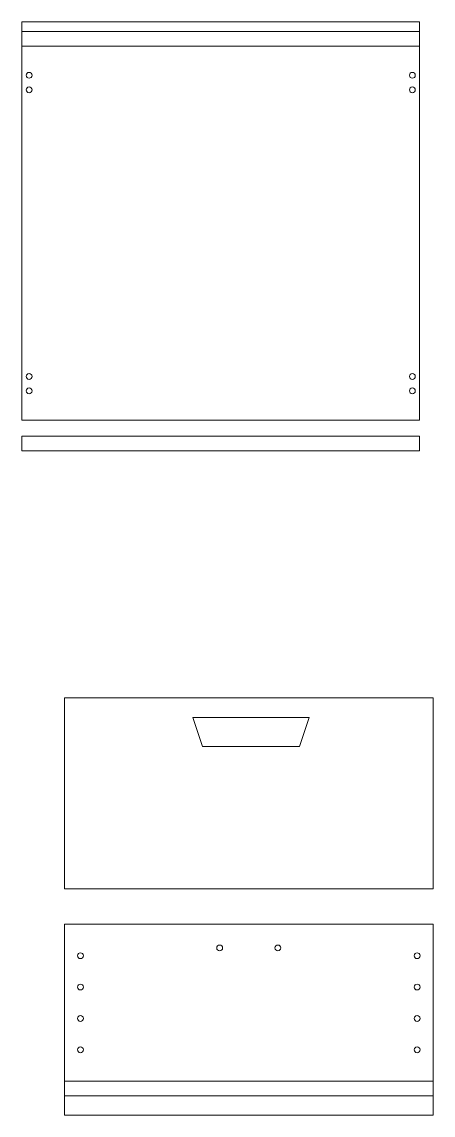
# Model space of a CAD drawing. Header units: millimetres. Extents: x 46 to 893, y 206 to 662.
# Drawn here: x 449.2 to 491.6, y 214.2 to 326.8 of the extents above; entities that cross this region are included whole.
import ezdxf

# ---------------------------------------------------------------- set-up
doc = ezdxf.new("R2010")
doc.units = ezdxf.units.MM
doc.header["$MEASUREMENT"] = 0
doc.layers.add('linee non sezionate', color=8, linetype='Continuous', lineweight=18)
doc.layers.add('viti e cerniere', color=4, linetype='Continuous', lineweight=13)

msp = doc.modelspace()

# ---------------------------------------------------------------- linework, layer by layer
at = {"layer": 'linee non sezionate'}
for p, q in [((490.25, 326.8), (449.25, 326.8)), ((449.25, 326.8), (449.25, 285.8)), ((490.25, 285.8), (490.25, 326.8)), ((449.25, 325.8), (490.25, 325.8)), ((449.25, 324.3), (490.25, 324.3)), ((449.25, 285.8), (490.25, 285.8)), ((453.64, 257.18), (453.64, 237.53)), ((453.64, 257.18), (491.64, 257.18)), ((491.64, 257.18), (491.64, 237.53)), ((466.86, 255.18), (478.86, 255.18)), ((466.86, 255.18), (467.86, 252.18)), ((478.86, 255.18), (477.86, 252.18)), ((467.86, 252.18), (477.86, 252.18)), ((453.64, 237.53), (491.64, 237.53)), ((453.64, 233.87), (453.64, 214.22)), ((453.64, 233.87), (491.64, 233.87)), ((491.64, 233.87), (491.64, 214.22)), ((453.64, 217.72), (491.64, 217.72)), ((453.64, 216.22), (491.64, 216.22)), ((453.64, 214.22), (491.64, 214.22))]:
    msp.add_line(p, q, dxfattribs=at)
msp.add_lwpolyline([(449.25, 284.14), (490.25, 284.14), (490.25, 282.64), (449.25, 282.64)], close=True, dxfattribs=at)
at = {"layer": 'viti e cerniere'}
for centre in [(450, 321.3), (489.5, 321.3), (450, 319.8), (489.5, 319.8), (450, 290.29), (489.5, 290.29), (450, 288.8), (489.5, 288.8), (455.29, 230.64), (469.64, 231.44), (475.64, 231.44), (489.99, 230.64), (455.29, 227.41), (489.99, 227.41), (455.29, 224.18), (489.99, 224.18), (455.29, 220.95), (489.99, 220.95)]:
    msp.add_circle(centre, 0.3, dxfattribs=at)

doc.saveas('drawing.dxf')
